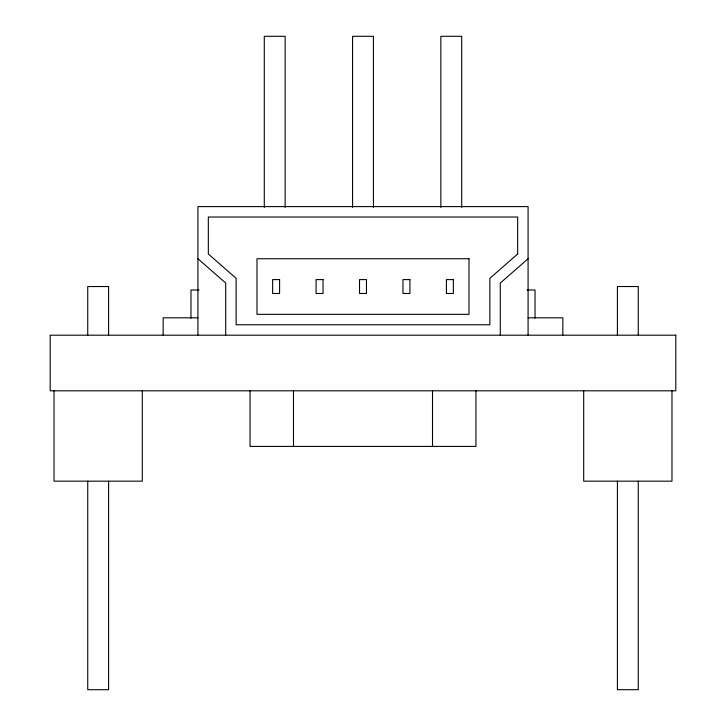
<?xml version="1.0" encoding="UTF-8"?>
<svg xmlns="http://www.w3.org/2000/svg" width="726" height="726" viewBox="0 0 726 726"><rect width="100%" height="100%" fill="white"/><g stroke="black" fill="none" stroke-linecap="round" stroke-linejoin="round"><path stroke-width="1.09" d="M528.083 258.737L500.287 283.058L500.287 335.194M198.897 290.01L190.974 290.01L190.974 318.251M527.103 290.01L535.026 290.01L535.026 318.251M197.917 317.816L163.159 317.816L163.159 335.194M528.083 317.816L562.841 317.816L562.841 335.194M197.917 258.737L225.713 283.058L225.713 335.194M671.977 390.806L671.977 481.166L583.695 481.166L583.695 390.806M638.263 335.267L638.263 286.534L617.409 286.534L617.409 335.267M638.263 481.166L638.263 689.7L617.409 689.7L617.409 481.166M528.083 335.194L528.083 206.601L197.917 206.601L197.917 335.194M475.957 390.806L475.957 446.408L250.043 446.408L250.043 390.806M461.709 207.436L461.709 36.3L440.854 36.3L440.854 207.436M432.514 390.806L432.514 446.408M373.427 207.436L373.427 36.3L352.573 36.3L352.573 207.436M293.485 390.806L293.485 446.408M285.146 207.436L285.146 36.3L264.291 36.3L264.291 207.436M142.305 390.806L142.305 481.166L54.023 481.166L54.023 390.806M108.591 335.267L108.591 286.534L87.737 286.534L87.737 335.267M108.591 481.166L108.591 689.7L87.737 689.7L87.737 481.166M517.665 254L489.859 278.33L489.859 324.767L236.141 324.767L236.141 278.33L208.335 254L208.335 217.029L517.665 217.029L517.665 254M469.005 258.737L256.995 258.737L256.995 314.34L469.005 314.34L469.005 258.737M279.592 279.592L272.64 279.592L272.64 293.485L279.592 293.485L279.592 279.592M323.034 279.592L316.082 279.592L316.082 293.485L323.034 293.485L323.034 279.592M366.476 279.592L359.524 279.592L359.524 293.485L366.476 293.485L366.476 279.592M409.918 279.592L402.966 279.592L402.966 293.485L409.918 293.485L409.918 279.592M453.36 279.592L446.408 279.592L446.408 293.485L453.36 293.485L453.36 279.592M675.797 335.194L50.203 335.194L50.203 390.806L675.797 390.806L675.797 335.194"/></g></svg>
